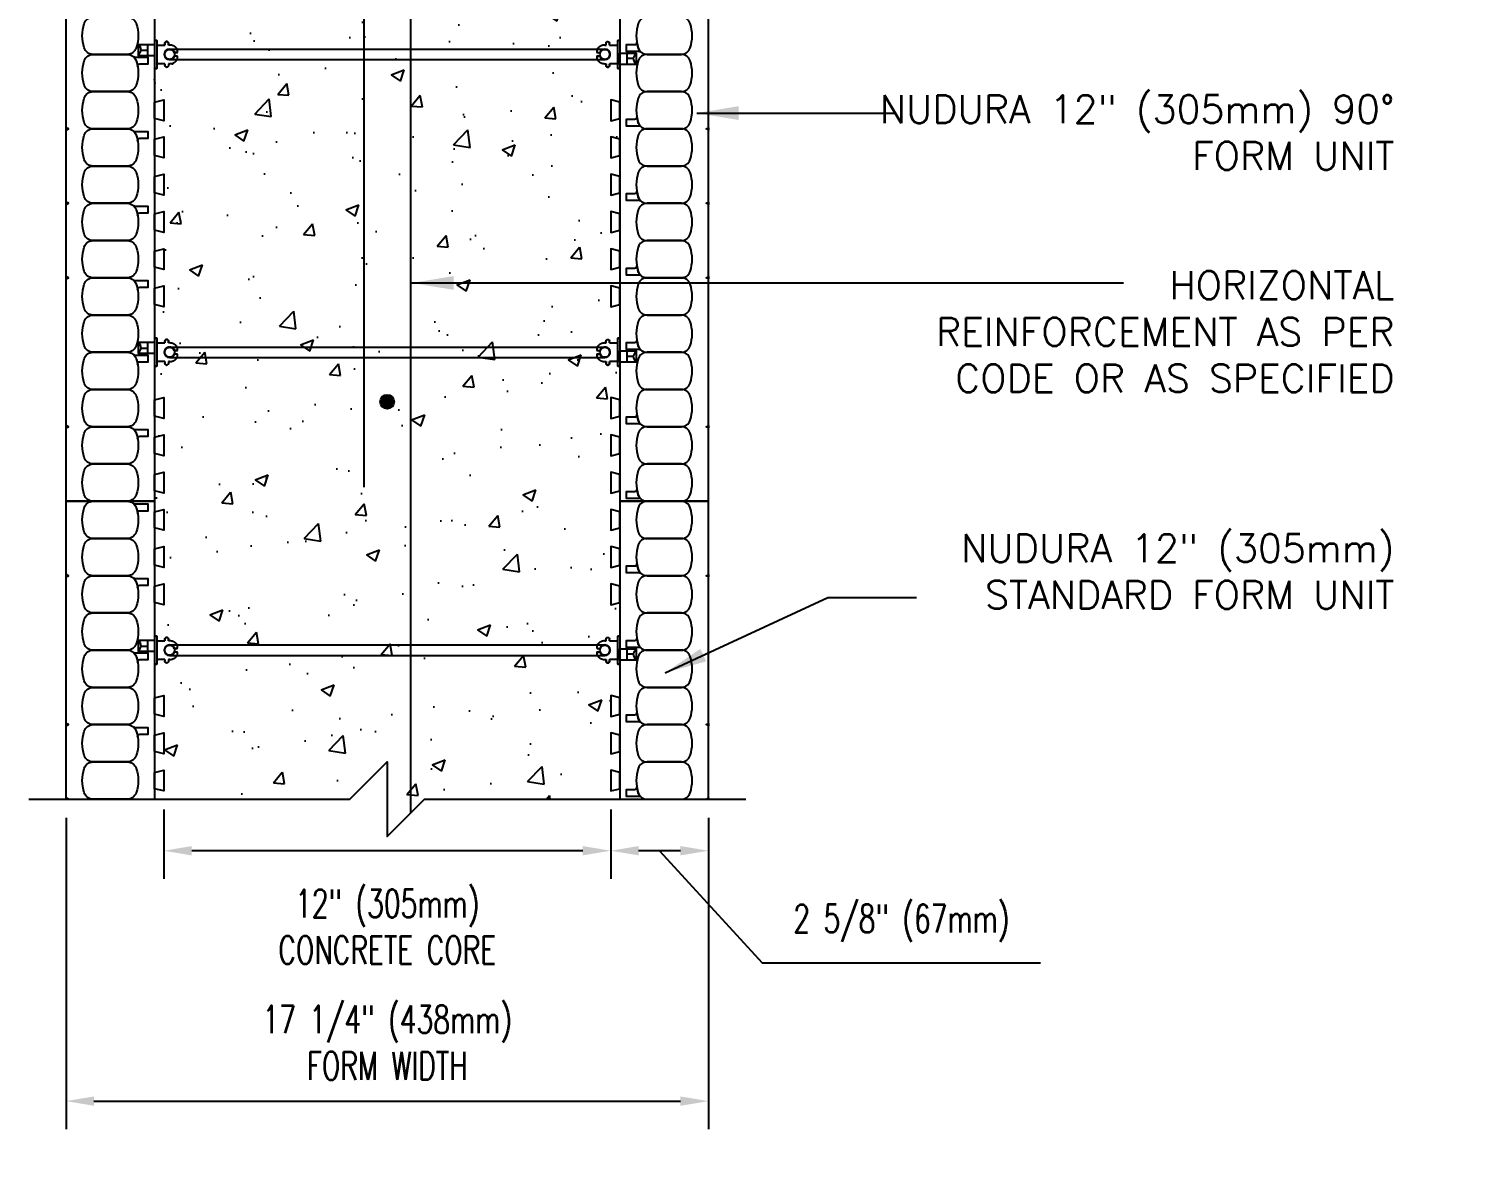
# Model space of a CAD drawing. Header units: inches. Extents: x 307.9 to 347.6, y 170.4 to 229.7.
# Drawn here: x 307.96 to 346.59, y 170.42 to 200.64 of the extents above; entities that cross this region are included whole.
import ezdxf

# ---------------------------------------------------------------- set-up
doc = ezdxf.new("R2010")
doc.units = ezdxf.units.IN
doc.header["$MEASUREMENT"] = 0
for name, color, linetype in [('DIM', 4, 'Continuous'), ('HATCH', 12, 'Continuous'), ('line25', 2, 'Continuous'), ('LINE3', 3, 'Continuous'), ('LINE50', 5, 'Continuous'), ('LINE9', 9, 'Continuous'), ('TEXT', 4, 'Continuous')]:
    doc.layers.add(name, color=color, linetype=linetype)
doc.styles.add('DIM', font='romans.shx', dxfattribs={"width": 0.7})
doc.styles.add('ROMANS', font='romans.shx', dxfattribs={"height": 0.75})
doc.dimstyles.new('ext_12', dxfattribs={"dimscale": 12, "dimtxt": 0.09375, "dimasz": 0.09375, "dimexe": 0.09375, "dimexo": 0.0625, "dimgap": 0.0625, "dimtad": 1, "dimdec": 3, "dimzin": 3, "dimdsep": 46, "dimlunit": 4, "dimtxsty": 'DIM', "dimcen": 0.09, "dimdle": 0.09375, "dimclrt": 4, "dimadec": 0, "dimazin": 0, "dimtfac": 1, "dimtdec": 3, "dimtmove": 2, "dimatfit": 3, "dimfxl": 0, "dimfrac": 2, "dimtolj": 1, "dimtzin": 0, "dimarcsym": 0})
doc.dimstyles.new('ext_8', dxfattribs={"dimscale": 8, "dimtxt": 0.09375, "dimasz": 0.09375, "dimexe": 0.09375, "dimexo": 0.0625, "dimgap": 0.0625, "dimtad": 1, "dimdec": 3, "dimzin": 3, "dimdsep": 46, "dimlunit": 4, "dimtxsty": 'DIM', "dimcen": 0.09, "dimdle": 0.09375, "dimclrt": 4, "dimadec": 0, "dimazin": 0, "dimtfac": 1, "dimtdec": 3, "dimtmove": 2, "dimatfit": 3, "dimfxl": 0, "dimfrac": 2, "dimtolj": 1, "dimtzin": 0, "dimarcsym": 0})

# ---------------------------------------------------------------- blocks, each defined once
blk = doc.blocks.new('WEB_12_CENTRE_TOP')
for p, q in [((11.688, 0.141), (0, 0.141)), ((11.688, -0.141), (0, -0.141))]:
    blk.add_line(p, q)
for centre in [(0, 0), (11.688, 0)]:
    blk.add_circle(centre, 0.141)
blk = doc.blocks.new('WEB_CENTRE_TOP_12')
for p, q in [((-0.141, 11.688), (-0.141, 0)), ((0.141, 11.688), (0.141, 0))]:
    blk.add_line(p, q)
for centre in [(0, 11.688), (0, 0)]:
    blk.add_circle(centre, 0.141)
blk = doc.blocks.new('FS')
at = {"color": 12}
blk.add_line((-0.587, -0.035), (-0.587, 0.268), dxfattribs=at)
for p, q in [((-0.344, 0.375), (-0.344, -0.375)), ((-0.125, -0.25), (-0.344, -0.25))]:
    blk.add_line(p, q)
blk.add_lwpolyline([(-0.837, 0.268), (-0.406, 0.268), (-0.406, -0.035), (-0.837, -0.035)], close=True)
for centre, radius, start, end in [((-1.011, 0.089), 0.25, 2.6078, 45.6899), ((-2.047, 0.723), 1.428, 327.936, 334.1534)]:
    blk.add_arc(centre, radius, start, end, dxfattribs=at)
blk.add_open_spline([(-0.587, 0.1), (-0.762, 0.1)], degree=1, dxfattribs=at)
for points, degree in [([(-0.399, 0.375), (-0.401, 0.375), (-0.404, 0.375), (-0.406, 0.375)], 3), ([(-0.344, 0.375), (-0.344, 0.375), (-0.355, 0.375), (-0.385, 0.375), (-0.399, 0.375)], 3), ([(-0.344, 0.25), (-0.125, 0.25)], 1), ([(0.126, 0.049), (0.115, 0.077), (0.071, 0.128), (-0.027, 0.144), (-0.113, 0.093), (-0.146, 0), (-0.113, -0.093), (-0.027, -0.144), (0.071, -0.128), (0.115, -0.077), (0.126, -0.049)], 3), ([(-0.125, 0.25), (-0.125, 0.297)], 1), ([(-0.125, 0.297), (-0.125, 0.25)], 1), ([(-0.078, 0.343), (-0.078, 0.343), (-0.079, 0.343), (-0.079, 0.343)], 3), ([(-0.077, 0.343), (-0.077, 0.343), (-0.077, 0.343), (-0.078, 0.343)], 3), ([(-0.031, 0.297), (-0.031, 0.25)], 1), ([(-0.031, 0.25), (-0.031, 0.297)], 1), ([(0, 0.25), (-0.031, 0.25)], 1), ([(0, 0.25), (0, 0.25)], 1), ([(0, 0.25), (0, 0.25)], 1), ([(0, 0.25), (0, 0.25)], 1), ([(0, 0.25), (0, 0.25)], 1), ([(0, 0.25), (0, 0.25)], 1), ([(0, 0.25), (0, 0.25)], 1), ([(0, 0.25), (0, 0.25)], 1), ([(0, 0.25), (0, 0.25)], 1), ([(0, 0.25), (0, 0.25)], 1), ([(0, 0.25), (0, 0.25)], 1), ([(0, 0.25), (0, 0.25)], 1), ([(0.126, 0.049), (0.126, 0.049)], 1), ([(0.126, 0.049), (0.126, 0.049)], 1), ([(0.126, 0.049), (0.126, 0.049)], 1), ([(0.126, 0.049), (0.126, 0.049)], 1), ([(0.198, 0.049), (0.174, 0.049), (0.15, 0.049), (0.126, 0.049)], 3), ([(0.126, 0.049), (0.198, 0.049)], 1), ([(0.213, 0.052), (0.208, 0.05), (0.203, 0.049), (0.198, 0.049)], 3), ([(0.198, 0.049), (0.198, 0.049)], 1), ([(0.198, 0.049), (0.198, 0.049)], 1), ([(0.198, 0.049), (0.198, 0.049)], 1), ([(0.198, 0.049), (0.198, 0.049)], 1), ([(0.198, 0.049), (0.198, 0.049)], 1), ([(0.198, 0.049), (0.198, 0.049)], 1), ([(0.198, 0.049), (0.198, 0.049)], 1), ([(0.198, 0.049), (0.198, 0.049)], 1), ([(0.213, 0.131), (0.213, 0.131)], 1), ([(0.213, 0.131), (0.213, 0.131)], 1), ([(0.213, 0.131), (0.213, 0.131)], 1), ([(0.213, 0.131), (0.213, 0.131)], 1), ([(0.213, 0.052), (0.213, 0.131)], 1), ([(-0.406, -0.375), (-0.404, -0.375), (-0.401, -0.375), (-0.399, -0.375)], 3), ([(-0.399, -0.375), (-0.385, -0.375), (-0.355, -0.375), (-0.344, -0.375), (-0.344, -0.375)], 3), ([(-0.125, -0.25), (-0.125, -0.297)], 1), ([(-0.079, -0.343), (-0.079, -0.343), (-0.078, -0.343), (-0.078, -0.343)], 3), ([(-0.078, -0.343), (-0.077, -0.343), (-0.077, -0.343), (-0.077, -0.343)], 3), ([(-0.031, -0.25), (-0.031, -0.297)], 1), ([(0, -0.25), (-0.031, -0.25)], 1), ([(0, -0.25), (0, -0.25)], 1), ([(0, -0.25), (0, -0.25)], 1), ([(0, -0.25), (0, -0.25)], 1), ([(0, -0.25), (0, -0.25)], 1), ([(0, -0.25), (0, -0.25)], 1), ([(0, -0.25), (0, -0.25)], 1), ([(0, -0.25), (0, -0.25)], 1), ([(0, -0.25), (0, -0.25)], 1), ([(0, -0.25), (0, -0.25)], 1), ([(0, -0.25), (0, -0.25)], 1), ([(0, -0.25), (0, -0.25)], 1), ([(0, -0.25), (0, -0.25)], 1), ([(0, -0.25), (0, -0.25)], 1), ([(0, -0.25), (0, -0.25)], 1), ([(0, -0.25), (0, -0.25)], 1), ([(0, -0.25), (0, -0.25)], 1), ([(0, -0.25), (0, -0.25)], 1), ([(0, -0.25), (0, -0.25)], 1), ([(0, -0.25), (0, -0.25)], 1), ([(0, -0.25), (0, -0.25)], 1), ([(0, -0.25), (0, -0.25)], 1), ([(0, -0.25), (0, -0.25)], 1), ([(0, -0.25), (0, -0.25)], 1), ([(0, -0.25), (0, -0.25)], 1), ([(0.126, -0.049), (0.126, -0.049)], 1), ([(0.126, -0.049), (0.126, -0.049)], 1), ([(0.126, -0.049), (0.126, -0.049)], 1), ([(0.126, -0.049), (0.126, -0.049)], 1), ([(0.126, -0.049), (0.126, -0.049)], 1), ([(0.126, -0.049), (0.126, -0.049)], 1), ([(0.126, -0.049), (0.126, -0.049)], 1), ([(0.126, -0.049), (0.126, -0.049)], 1), ([(0.126, -0.049), (0.126, -0.049)], 1), ([(0.126, -0.049), (0.126, -0.049)], 1), ([(0.198, -0.049), (0.126, -0.049)], 1), ([(0.198, -0.049), (0.198, -0.049)], 1), ([(0.198, -0.049), (0.203, -0.049), (0.208, -0.05), (0.213, -0.052)], 3), ([(0.198, -0.049), (0.198, -0.049)], 1), ([(0.198, -0.049), (0.198, -0.049)], 1), ([(0.198, -0.049), (0.198, -0.049)], 1), ([(0.213, -0.131), (0.213, -0.052)], 1), ([(0.213, -0.131), (0.213, -0.131)], 1), ([(0.213, -0.131), (0.213, -0.131)], 1), ([(0.213, -0.131), (0.213, -0.131)], 1), ([(0.213, -0.131), (0.213, -0.131)], 1)]:
    blk.add_open_spline(points, degree=degree)
for points, weights in [([(-0.406, 0.375), (-0.402, 0.375), (-0.399, 0.375)], [0.950305488115, 0.972587069138, 1]), ([(-0.079, 0.343), (-0.125, 0.343), (-0.125, 0.297)], [1, 0.70710678, 1]), ([(-0.125, 0.297), (-0.125, 0.317), (-0.098, 0.343), (-0.079, 0.343)], [1, 0.85355339, 0.85355339, 1]), ([(-0.031, 0.297), (-0.031, 0.343), (-0.077, 0.343)], [1, 0.70710678, 1]), ([(-0.077, 0.343), (-0.058, 0.343), (-0.031, 0.317), (-0.031, 0.297)], [1, 0.85355339, 0.85355339, 1]), ([(0.213, 0.131), (0.14, 0.25), (0, 0.25)], [0.864651574428, 0.794674169686, 0.958404415195]), ([(0.198, 0.049), (0.206, 0.049), (0.213, 0.052)], [1, 0.89208144177, 0.836150253337]), ([(-0.399, -0.375), (-0.402, -0.375), (-0.406, -0.375)], [1, 0.972587069138, 0.950305488115]), ([(-0.079, -0.343), (-0.098, -0.343), (-0.125, -0.317), (-0.125, -0.297)], [1, 0.85355339, 0.85355339, 1]), ([(-0.078, -0.343), (-0.079, -0.343), (-0.079, -0.343)], [1, 0.70710678, 1]), ([(-0.031, -0.297), (-0.031, -0.317), (-0.058, -0.343), (-0.077, -0.343)], [1, 0.85355339, 0.85355339, 1]), ([(0, -0.25), (0.14, -0.25), (0.213, -0.131)], [0.958404415409, 0.794674173519, 0.864651571113]), ([(0.213, -0.052), (0.206, -0.049), (0.198, -0.049)], [0.83615024178, 0.892081430621, 1])]:
    blk.add_rational_spline(points, weights, degree=2)
for points, weights, knots in [([(-0.399, 0.375), (-0.376, 0.375), (-0.36, 0.375), (-0.344, 0.375), (-0.344, 0.375)], [0.868718859319, 0.861102739573, 1, 0.861102742958, 0.868718858948], [0, 0, 0, 0.5, 0.5, 1, 1, 1]), ([(0.126, -0.049), (0.066, -0.203), (-0.073, -0.113), (-0.249, 0), (-0.073, 0.113), (0.066, 0.203), (0.126, 0.049)], [0.899508922286, 0.599718215298, 1, 0.54226024, 1, 0.599718224335, 0.899508908749], [0, 0, 0, 0.318112, 0.318112, 0.681888, 0.681888, 1, 1, 1]), ([(-0.344, -0.375), (-0.344, -0.375), (-0.36, -0.375), (-0.376, -0.375), (-0.399, -0.375)], [0.868718858569, 0.861102746415, 1, 0.861102734288, 0.868718859898], [0, 0, 0, 0.5, 0.5, 1, 1, 1])]:
    blk.add_rational_spline(points, weights, degree=2, knots=knots)
blk = doc.blocks.new('*D4')
at = {"layer": 'Defpoints', "color": 0}
for p in [(311.585, 180.176), (323.585, 180.176), (311.585, 178.571)]:
    blk.add_point(p, dxfattribs=at)
at = {"layer": 'DIM', "color": 0, "lineweight": -2}
for p, q in [((311.585, 179.676), (311.585, 177.821)), ((323.585, 179.676), (323.585, 177.821)), ((322.835, 178.571), (312.335, 178.571))]:
    blk.add_line(p, q, dxfattribs=at)
at = {"layer": 'DIM', "color": 0}
for points in [[(312.335, 178.696), (312.335, 178.446), (311.585, 178.571)], [(322.835, 178.696), (322.835, 178.446), (323.585, 178.571)]]:
    blk.add_solid(points, dxfattribs=at)
at = {"layer": 'DIM', "color": 4, "insert": (317.585, 176.531), "char_height": 0.75, "attachment_point": 5, "style": 'DIM'}
blk.add_mtext('\\A1;12" (305mm)\\PCONCRETE CORE', dxfattribs=at)
blk = doc.blocks.new('*D5')
at = {"layer": 'Defpoints', "color": 0}
for p in [(308.96, 179.957), (326.21, 179.957), (326.21, 171.847)]:
    blk.add_point(p, dxfattribs=at)
at = {"layer": 'DIM', "color": 0, "lineweight": -2}
for p, q in [((308.96, 179.457), (308.96, 171.097)), ((326.21, 179.457), (326.21, 171.097)), ((309.71, 171.847), (325.46, 171.847))]:
    blk.add_line(p, q, dxfattribs=at)
at = {"layer": 'DIM', "color": 0}
for points in [[(309.71, 171.972), (309.71, 171.722), (308.96, 171.847)], [(325.46, 171.972), (325.46, 171.722), (326.21, 171.847)]]:
    blk.add_solid(points, dxfattribs=at)
at = {"layer": 'DIM', "color": 4, "insert": (317.585, 173.418), "char_height": 0.75, "attachment_point": 5, "style": 'DIM'}
blk.add_mtext('\\A1;17 1/4" (438mm)\\PFORM WIDTH', dxfattribs=at)
blk = doc.blocks.new('*D6')
at = {"layer": 'Defpoints', "color": 0}
for p in [(323.585, 179.957), (326.21, 179.957), (323.585, 178.571)]:
    blk.add_point(p, dxfattribs=at)
at = {"layer": 'DIM', "color": 0, "lineweight": -2}
for p, q in [((323.585, 179.457), (323.585, 177.821)), ((326.21, 179.457), (326.21, 177.821)), ((325.46, 178.571), (324.335, 178.571)), ((324.898, 178.571), (327.654, 175.557)), ((327.654, 175.557), (335.129, 175.557))]:
    blk.add_line(p, q, dxfattribs=at)
at = {"layer": 'DIM', "color": 0}
for points in [[(324.335, 178.696), (324.335, 178.446), (323.585, 178.571)], [(325.46, 178.696), (325.46, 178.446), (326.21, 178.571)]]:
    blk.add_solid(points, dxfattribs=at)
at = {"layer": 'DIM', "color": 4, "insert": (331.392, 176.628), "char_height": 0.75, "attachment_point": 5, "style": 'DIM'}
blk.add_mtext('\\A1;2 5/8" (67mm)', dxfattribs=at)

msp = doc.modelspace()

# ---------------------------------------------------------------- hatches: boundary and pattern name
at = {"layer": 'HATCH'}
h = msp.add_hatch(dxfattribs=at)
h.set_pattern_fill('AR-CONC', color=256, scale=0.5, style=0)
h.set_pattern_definition([(50, (73.0676, 16.5013), (3.5863, -0.31376), [0.375, -4.125]), (355, (73.0676, 16.5013), (-0.693757, 3.76096), [0.3, -3.3]), (100.4514, (73.3665, 16.475), (2.892547, 3.447198), [0.3187, -3.50571]), (46.1842, (73.0676, 17.5013), (5.336205, -0.827595), [0.5625, -6.1875]), (96.6356, (73.5123, 17.4323), (4.67331, 4.87059), [0.47805, -5.258565]), (351.1842, (73.0676, 17.5013), (4.67331, 4.87059), [0.45, -4.95]), (21, (73.5676, 17.2513), (2.984535, -2.013094), [0.375, -4.125]), (326, (73.5676, 17.2513), (1.216577, 3.62575), [0.3, -3.3]), (71.4514, (73.8163, 17.0835), (4.201113, 1.612652), [0.3187, -3.50571]), (37.5, (73.0676, 16.5013), (0.0607993, 1.6644693), [0, -3.26, 0, -3.35, 0, -3.3125]), (7.5, (73.0676, 16.5013), (1.315348, 1.972059), [0, -1.91, 0, -3.185, 0, -1.2625]), (327.5, (71.9526, 16.5013), (2.669112, -0.1127744), [0, -1.25, 0, -3.9, 0, -5.175]), (317.5, (71.4526, 16.5013), (2.915931, 0.500525), [0, -1.625, 0, -2.59, 0, -3.675])])
h.paths.add_polyline_path([(346.5851, 223.2067), (346.3039, 223.2067), (346.3662, 222.9567), (345.8039, 222.9567), (345.8662, 223.2067), (345.3039, 223.2067), (345.3662, 222.9567), (344.8039, 222.9567), (344.8662, 223.2067), (344.3039, 223.2067), (344.3662, 222.9567), (343.8039, 222.9567), (343.8662, 223.2067), (341.3039, 223.2067), (341.3662, 222.9567), (340.8039, 222.9567), (340.8662, 223.2067), (340.3039, 223.2067), (340.3662, 222.9567), (339.8039, 222.9567), (339.8662, 223.2067), (339.3039, 223.2067), (339.3662, 222.9567), (338.8039, 222.9567), (338.8662, 223.2067), (338.3039, 223.2067), (338.3662, 222.9567), (337.8039, 222.9567), (337.8662, 223.2067), (337.3039, 223.2067), (337.3662, 222.9567), (336.8039, 222.9567), (336.8662, 223.2067), (336.3039, 223.2067), (336.3662, 222.9567), (335.8039, 222.9567), (335.8662, 223.2067), (333.3039, 223.2067), (333.3662, 222.9567), (332.8039, 222.9567), (332.8662, 223.2067), (332.3039, 223.2067), (332.3662, 222.9567), (331.8039, 222.9567), (331.8662, 223.2067), (331.3039, 223.2067), (331.3662, 222.9567), (330.8039, 222.9567), (330.8662, 223.2067), (330.5851, 223.2067), (330.3039, 223.2067), (330.3662, 222.9567), (329.8039, 222.9567), (329.8662, 223.2067), (329.3039, 223.2067), (329.3662, 222.9567), (328.8039, 222.9567), (328.8662, 223.2067), (328.3039, 223.2067), (328.3662, 222.9567), (327.8039, 222.9567), (327.8662, 223.2067), (325.3039, 223.2067), (325.3662, 222.9567), (324.8039, 222.9567), (324.8662, 223.2067), (324.3039, 223.2067), (324.3662, 222.9567), (323.8039, 222.9567), (323.8662, 223.2067), (323.3039, 223.2067), (323.3662, 222.9567), (322.8039, 222.9567), (322.8662, 223.2067), (322.3039, 223.2067), (322.3662, 222.9567), (321.8039, 222.9567), (321.8662, 223.2067), (321.3039, 223.2067), (321.3662, 222.9567), (320.8039, 222.9567), (320.8662, 223.2067), (320.3039, 223.2067), (320.3662, 222.9567), (319.8039, 222.9567), (319.8662, 223.2067), (317.3039, 223.2067), (317.3662, 222.9567), (316.8039, 222.9567), (316.8662, 223.2067), (316.3039, 223.2067), (316.3662, 222.9567), (315.8039, 222.9567), (315.8662, 223.2067), (315.3039, 223.2067), (315.3662, 222.9567), (314.8039, 222.9567), (314.8662, 223.2067), (314.3039, 223.2067), (314.3662, 222.9567), (313.8039, 222.9567), (313.8662, 223.2067), (312.0851, 223.2067, 0.4142136), (311.3351, 222.4567), (311.3351, 220.6756), (311.5851, 220.7379), (311.5851, 220.1756), (311.3351, 220.2379), (311.3351, 219.6756), (311.5851, 219.7379), (311.5851, 219.1756), (311.3351, 219.2379), (311.3351, 218.6756), (311.5851, 218.7379), (311.5851, 218.1756), (311.3351, 218.2379), (311.3351, 217.6756), (311.5851, 217.7379), (311.5851, 217.1756), (311.3351, 217.2379), (311.3351, 214.6756), (311.5851, 214.7379), (311.5851, 214.1756), (311.3351, 214.2379), (311.3351, 213.6756), (311.5851, 213.7379), (311.5851, 213.1756), (311.3351, 213.2379), (311.3351, 212.6756), (311.5851, 212.7379), (311.5851, 212.1756), (311.3351, 212.2379), (311.3351, 211.6756), (311.5851, 211.7379), (311.5851, 211.1756), (311.3351, 211.2379), (311.3351, 210.6756), (311.5851, 210.7379), (311.5851, 210.1756), (311.3351, 210.2379), (311.3351, 209.6756), (311.5851, 209.7379), (311.5851, 209.1756), (311.3351, 209.2379), (311.3351, 206.6756), (311.5851, 206.7379), (311.5851, 206.1756), (311.3351, 206.2379), (311.3351, 205.6756), (311.5851, 205.7379), (311.5851, 205.1756), (311.3351, 205.2379), (311.3351, 204.6756), (311.5851, 204.7379), (311.5851, 204.1756), (311.3351, 204.2379), (311.3351, 203.6756), (311.5851, 203.7379), (311.5851, 203.1756), (311.3351, 203.2379), (311.3351, 202.6756), (311.5851, 202.7379), (311.5851, 202.1756), (311.3351, 202.2379), (311.3351, 201.6756), (311.5851, 201.7379), (311.5851, 201.1756), (311.3351, 201.2379), (311.3351, 198.6756), (311.5851, 198.7379), (311.5851, 198.1756), (311.3351, 198.2379), (311.3351, 197.6756), (311.5851, 197.7379), (311.5851, 197.1756), (311.3351, 197.2379), (311.3351, 196.6756), (311.5851, 196.7379), (311.5851, 196.1756), (311.3351, 196.2379), (311.3351, 195.6756), (311.5851, 195.7379), (311.5851, 195.1756), (311.3351, 195.2379), (311.3351, 194.6756), (311.5851, 194.7379), (311.5851, 194.1756), (311.3351, 194.2379), (311.3351, 193.6756), (311.5851, 193.7379), (311.5851, 193.1756), (311.3351, 193.2379), (311.3351, 190.6756), (311.5851, 190.7379), (311.5851, 190.1756), (311.3351, 190.2379), (311.3351, 189.6756), (311.5851, 189.7379), (311.5851, 189.1756), (311.3351, 189.2379), (311.3351, 188.6756), (311.5851, 188.7379), (311.5851, 188.1756), (311.3351, 188.2379), (311.3351, 187.9567), (311.3351, 187.6756), (311.5851, 187.7379), (311.5851, 187.1756), (311.3351, 187.2379), (311.3351, 186.6756), (311.5851, 186.7379), (311.5851, 186.1756), (311.3351, 186.2379), (311.3351, 185.6756), (311.5851, 185.7379), (311.5851, 185.1756), (311.3351, 185.2379), (311.3351, 182.6756), (311.5851, 182.7379), (311.5851, 182.1756), (311.3351, 182.2379), (311.3351, 181.6756), (311.5851, 181.7379), (311.5851, 181.1756), (311.3351, 181.2379), (311.3351, 180.6756), (311.5851, 180.7379), (311.5851, 180.1756), (311.3351, 180.2379), (311.3351, 179.9567), (323.8351, 179.9567), (323.8351, 180.2379), (323.5851, 180.1756), (323.5851, 180.7379), (323.8351, 180.6756), (323.8351, 181.2379), (323.5851, 181.1756), (323.5851, 181.7379), (323.8351, 181.6756), (323.8351, 182.2379), (323.5851, 182.1756), (323.5851, 182.7379), (323.8351, 182.6756), (323.8351, 185.2379), (323.5851, 185.1756), (323.5851, 185.7379), (323.8351, 185.6756), (323.8351, 186.2379), (323.5851, 186.1756), (323.5851, 186.7379), (323.8351, 186.6756), (323.8351, 187.2379), (323.5851, 187.1756), (323.5851, 187.7379), (323.8351, 187.6756), (323.8351, 187.9567), (323.8351, 188.2379), (323.5851, 188.1756), (323.5851, 188.7379), (323.8351, 188.6756), (323.8351, 189.2379), (323.5851, 189.1756), (323.5851, 189.7379), (323.8351, 189.6756), (323.8351, 190.2379), (323.5851, 190.1756), (323.5851, 190.7379), (323.8351, 190.6756), (323.8351, 193.2379), (323.5851, 193.1756), (323.5851, 193.7379), (323.8351, 193.6756), (323.8351, 194.2379), (323.5851, 194.1756), (323.5851, 194.7379), (323.8351, 194.6756), (323.8351, 195.2379), (323.5851, 195.1756), (323.5851, 195.7379), (323.8351, 195.6756), (323.8351, 196.2379), (323.5851, 196.1756), (323.5851, 196.7379), (323.8351, 196.6756), (323.8351, 197.2379), (323.5851, 197.1756), (323.5851, 197.7379), (323.8351, 197.6756), (323.8351, 198.2379), (323.5851, 198.1756), (323.5851, 198.7379), (323.8351, 198.6756), (323.8351, 201.2379), (323.5851, 201.1756), (323.5851, 201.7379), (323.8351, 201.6756), (323.8351, 202.2379), (323.5851, 202.1756), (323.5851, 202.7379), (323.8351, 202.6756), (323.8351, 203.2379), (323.5851, 203.1756), (323.5851, 203.7379), (323.8351, 203.6756), (323.8351, 204.2379), (323.5851, 204.1756), (323.5851, 204.7379), (323.8351, 204.6756), (323.8351, 205.2379), (323.5851, 205.1756), (323.5851, 205.7379), (323.8351, 205.6756), (323.8351, 206.2379), (323.5851, 206.1756), (323.5851, 206.7379), (323.8351, 206.6756), (323.8351, 209.4567, -0.4142136), (325.0851, 210.7067), (327.8662, 210.7067), (327.8039, 210.9567), (328.3662, 210.9567), (328.3039, 210.7067), (328.8662, 210.7067), (328.8039, 210.9567), (329.3662, 210.9567), (329.3039, 210.7067), (329.8662, 210.7067), (329.8039, 210.9567), (330.3662, 210.9567), (330.3039, 210.7067), (330.5851, 210.7067), (330.8662, 210.7067), (330.8039, 210.9567), (331.3662, 210.9567), (331.3039, 210.7067), (331.8662, 210.7067), (331.8039, 210.9567), (332.3662, 210.9567), (332.3039, 210.7067), (332.8662, 210.7067), (332.8039, 210.9567), (333.3662, 210.9567), (333.3039, 210.7067), (335.8662, 210.7067), (335.8039, 210.9567), (336.3662, 210.9567), (336.3039, 210.7067), (336.8662, 210.7067), (336.8039, 210.9567), (337.3662, 210.9567), (337.3039, 210.7067), (337.8662, 210.7067), (337.8039, 210.9567), (338.3662, 210.9567), (338.3039, 210.7067), (338.8662, 210.7067), (338.8039, 210.9567), (339.3662, 210.9567), (339.3039, 210.7067), (339.8662, 210.7067), (339.8039, 210.9567), (340.3662, 210.9567), (340.3039, 210.7067), (340.8662, 210.7067), (340.8039, 210.9567), (341.3662, 210.9567), (341.3039, 210.7067), (343.8662, 210.7067), (343.8039, 210.9567), (344.3662, 210.9567), (344.3039, 210.7067), (344.8662, 210.7067), (344.8039, 210.9567), (345.3662, 210.9567), (345.3039, 210.7067), (345.8662, 210.7067), (345.8039, 210.9567), (346.3662, 210.9567), (346.3039, 210.7067), (346.5851, 210.7067)])
at = {"layer": 'LINE3'}
msp.add_hatch(color=256, dxfattribs=at).paths.add_polyline_path([(317.7726, 190.6286, 1), (317.3976, 190.6286, 1)])

# ---------------------------------------------------------------- linework, layer by layer
at = {"layer": 'line25'}
for p, q in [((311.3351, 222.4567), (311.3351, 187.9567)), ((323.8351, 209.4567), (323.8351, 187.9567)), ((311.3351, 187.9567), (311.3351, 179.9567)), ((323.8351, 187.9567), (323.8351, 179.9567))]:
    msp.add_line(p, q, dxfattribs=at)
for points in [[(311.3351, 198.6756), (311.5851, 198.7379), (311.5851, 198.1756), (311.3351, 198.2379)], [(323.8351, 198.6756), (323.5851, 198.7379), (323.5851, 198.1756), (323.8351, 198.2379)], [(311.3351, 197.6756), (311.5851, 197.7379), (311.5851, 197.1756), (311.3351, 197.2379)], [(323.8351, 197.6756), (323.5851, 197.7379), (323.5851, 197.1756), (323.8351, 197.2379)], [(311.3351, 196.6756), (311.5851, 196.7379), (311.5851, 196.1756), (311.3351, 196.2379)], [(323.8351, 196.6756), (323.5851, 196.7379), (323.5851, 196.1756), (323.8351, 196.2379)], [(311.3351, 195.6756), (311.5851, 195.7379), (311.5851, 195.1756), (311.3351, 195.2379)], [(323.8351, 195.6756), (323.5851, 195.7379), (323.5851, 195.1756), (323.8351, 195.2379)], [(311.3351, 194.6756), (311.5851, 194.7379), (311.5851, 194.1756), (311.3351, 194.2379)], [(323.8351, 194.6756), (323.5851, 194.7379), (323.5851, 194.1756), (323.8351, 194.2379)], [(311.3351, 193.6756), (311.5851, 193.7379), (311.5851, 193.1756), (311.3351, 193.2379)], [(323.8351, 193.6756), (323.5851, 193.7379), (323.5851, 193.1756), (323.8351, 193.2379)], [(311.3351, 190.6756), (311.5851, 190.7379), (311.5851, 190.1756), (311.3351, 190.2379)], [(323.8351, 190.6756), (323.5851, 190.7379), (323.5851, 190.1756), (323.8351, 190.2379)], [(311.3351, 189.6756), (311.5851, 189.7379), (311.5851, 189.1756), (311.3351, 189.2379)], [(323.8351, 189.6756), (323.5851, 189.7379), (323.5851, 189.1756), (323.8351, 189.2379)], [(311.3351, 188.6756), (311.5851, 188.7379), (311.5851, 188.1756), (311.3351, 188.2379)], [(323.8351, 188.6756), (323.5851, 188.7379), (323.5851, 188.1756), (323.8351, 188.2379)], [(311.3351, 187.6756), (311.5851, 187.7379), (311.5851, 187.1756), (311.3351, 187.2379)], [(323.8351, 187.6756), (323.5851, 187.7379), (323.5851, 187.1756), (323.8351, 187.2379)], [(311.3351, 186.6756), (311.5851, 186.7379), (311.5851, 186.1756), (311.3351, 186.2379)], [(323.8351, 186.6756), (323.5851, 186.7379), (323.5851, 186.1756), (323.8351, 186.2379)], [(311.3351, 185.6756), (311.5851, 185.7379), (311.5851, 185.1756), (311.3351, 185.2379)], [(323.8351, 185.6756), (323.5851, 185.7379), (323.5851, 185.1756), (323.8351, 185.2379)], [(311.3351, 182.6756), (311.5851, 182.7379), (311.5851, 182.1756), (311.3351, 182.2379)], [(323.8351, 182.6756), (323.5851, 182.7379), (323.5851, 182.1756), (323.8351, 182.2379)], [(311.3351, 181.6756), (311.5851, 181.7379), (311.5851, 181.1756), (311.3351, 181.2379)], [(323.8351, 181.6756), (323.5851, 181.7379), (323.5851, 181.1756), (323.8351, 181.2379)], [(311.3351, 180.6756), (311.5851, 180.7379), (311.5851, 180.1756), (311.3351, 180.2379)], [(323.8351, 180.6756), (323.5851, 180.7379), (323.5851, 180.1756), (323.8351, 180.2379)]]:
    msp.add_lwpolyline(points, close=True, dxfattribs=at)
at = {"layer": 'LINE3'}
msp.add_line((318.2089, 208.3317), (318.2089, 179.5805), dxfattribs=at)
msp.add_lwpolyline([(345.2367, 217.5815), (319.9613, 217.5815, 0.4142136), (316.9613, 214.5815), (316.9613, 188.3317)], format="xyb", dxfattribs=at)
msp.add_circle((317.5851, 190.6286), 0.1875, dxfattribs=at)
at = {"layer": 'LINE50'}
for p, q in [((308.9601, 187.9567), (308.9601, 225.5817)), ((326.2101, 187.9567), (326.2101, 208.3317)), ((308.9601, 187.9567), (311.3351, 187.9567)), ((308.9601, 179.9567), (308.9601, 187.9567)), ((311.3351, 187.9567), (308.9601, 187.9567)), ((326.2101, 187.9567), (323.8351, 187.9567)), ((323.8351, 187.9567), (326.2101, 187.9567)), ((326.2101, 179.9567), (326.2101, 187.9567))]:
    msp.add_line(p, q, dxfattribs=at)
at = {"layer": 'LINE9'}
for points in [[(310.846, 200.7836, -0.1576708), (310.846, 200.1298, -0.3253046), (310.6082, 199.9567), (309.687, 199.9567, -0.3253046), (309.4491, 200.1298, -0.1576708), (309.4491, 200.7836, -0.3253046), (309.687, 200.9567), (310.6082, 200.9567, -0.3253046)], [(324.3241, 200.7836, 0.1576708), (324.3241, 200.1298, 0.3253046), (324.562, 199.9567), (325.4832, 199.9567, 0.3253046), (325.721, 200.1298, 0.1576708), (325.721, 200.7836, 0.3253046), (325.4832, 200.9567), (324.562, 200.9567, 0.3253046)], [(324.3241, 200.1298, -0.0372667), (324.2868, 200.2835, -0.4630356), (324.2251, 200.2108), (324.0035, 200.2108), (324.0035, 200.04), (324.3496, 200.04, -0.1890024), (324.3921, 200.0233, -0.1284074)], [(310.846, 199.7836, -0.1576708), (310.846, 199.1298, -0.3253046), (310.6082, 198.9567), (309.687, 198.9567, -0.3253046), (309.4491, 199.1298, -0.1576708), (309.4491, 199.7836, -0.3253046), (309.687, 199.9567), (310.6082, 199.9567, -0.3253046)], [(310.846, 199.7836, -0.0372667), (310.8834, 199.63, -0.4630356), (310.945, 199.7026), (311.1666, 199.7026), (311.1666, 199.8735), (310.8205, 199.8735, -0.1890024), (310.7781, 199.8901, -0.1284074)], [(324.3241, 199.7836, 0.1576708), (324.3241, 199.1298, 0.3253046), (324.562, 198.9567), (325.4832, 198.9567, 0.3253046), (325.721, 199.1298, 0.1576708), (325.721, 199.7836, 0.3253046), (325.4832, 199.9567), (324.562, 199.9567, 0.3253046)], [(310.846, 198.7836, -0.1576708), (310.846, 198.1298, -0.3253046), (310.6082, 197.9567), (309.687, 197.9567, -0.3253046), (309.4491, 198.1298, -0.1576708), (309.4491, 198.7836, -0.3253046), (309.687, 198.9567), (310.6082, 198.9567, -0.3253046)], [(324.3241, 198.7836, 0.1576708), (324.3241, 198.1298, 0.3253046), (324.562, 197.9567), (325.4832, 197.9567, 0.3253046), (325.721, 198.1298, 0.1576708), (325.721, 198.7836, 0.3253046), (325.4832, 198.9567), (324.562, 198.9567, 0.3253046)], [(324.3241, 198.1298, -0.0372667), (324.2868, 198.2835, -0.4630356), (324.2251, 198.2108), (324.0035, 198.2108), (324.0035, 198.04), (324.3496, 198.04, -0.1890024), (324.3921, 198.0233, -0.1284074)], [(310.846, 197.7836, -0.1576708), (310.846, 197.1298, -0.3253046), (310.6082, 196.9567), (309.687, 196.9567, -0.3253046), (309.4491, 197.1298, -0.1576708), (309.4491, 197.7836, -0.3253046), (309.687, 197.9567), (310.6082, 197.9567, -0.3253046)], [(310.846, 197.7836, -0.0372667), (310.8834, 197.63, -0.4630356), (310.945, 197.7026), (311.1666, 197.7026), (311.1666, 197.8735), (310.8205, 197.8735, -0.1890024), (310.7781, 197.8901, -0.1284074)], [(324.3241, 197.7836, 0.1576708), (324.3241, 197.1298, 0.3253046), (324.562, 196.9567), (325.4832, 196.9567, 0.3253046), (325.721, 197.1298, 0.1576708), (325.721, 197.7836, 0.3253046), (325.4832, 197.9567), (324.562, 197.9567, 0.3253046)], [(310.846, 196.7836, -0.1576708), (310.846, 196.1298, -0.3253046), (310.6082, 195.9567), (309.687, 195.9567, -0.3253046), (309.4491, 196.1298, -0.1576708), (309.4491, 196.7836, -0.3253046), (309.687, 196.9567), (310.6082, 196.9567, -0.3253046)], [(324.3241, 196.7836, 0.1576708), (324.3241, 196.1298, 0.3253046), (324.562, 195.9567), (325.4832, 195.9567, 0.3253046), (325.721, 196.1298, 0.1576708), (325.721, 196.7836, 0.3253046), (325.4832, 196.9567), (324.562, 196.9567, 0.3253046)], [(324.3241, 196.1298, -0.0372667), (324.2868, 196.2835, -0.4630356), (324.2251, 196.2108), (324.0035, 196.2108), (324.0035, 196.04), (324.3496, 196.04, -0.1890024), (324.3921, 196.0233, -0.1284074)], [(310.846, 195.7836, -0.1576708), (310.846, 195.1298, -0.3253046), (310.6082, 194.9567), (309.687, 194.9567, -0.3253046), (309.4491, 195.1298, -0.1576708), (309.4491, 195.7836, -0.3253046), (309.687, 195.9567), (310.6082, 195.9567, -0.3253046)], [(310.846, 195.7836, -0.0372667), (310.8834, 195.63, -0.4630356), (310.945, 195.7026), (311.1666, 195.7026), (311.1666, 195.8735), (310.8205, 195.8735, -0.1890024), (310.7781, 195.8901, -0.1284074)], [(324.3241, 195.7836, 0.1576708), (324.3241, 195.1298, 0.3253046), (324.562, 194.9567), (325.4832, 194.9567, 0.3253046), (325.721, 195.1298, 0.1576708), (325.721, 195.7836, 0.3253046), (325.4832, 195.9567), (324.562, 195.9567, 0.3253046)], [(310.846, 194.7836, -0.1576708), (310.846, 194.1298, -0.3253046), (310.6082, 193.9567), (309.687, 193.9567, -0.3253046), (309.4491, 194.1298, -0.1576708), (309.4491, 194.7836, -0.3253046), (309.687, 194.9567), (310.6082, 194.9567, -0.3253046)], [(324.3241, 194.7836, 0.1576708), (324.3241, 194.1298, 0.3253046), (324.562, 193.9567), (325.4832, 193.9567, 0.3253046), (325.721, 194.1298, 0.1576708), (325.721, 194.7836, 0.3253046), (325.4832, 194.9567), (324.562, 194.9567, 0.3253046)], [(310.846, 193.7836, -0.1576708), (310.846, 193.1298, -0.3253046), (310.6082, 192.9567), (309.687, 192.9567, -0.3253046), (309.4491, 193.1298, -0.1576708), (309.4491, 193.7836, -0.3253046), (309.687, 193.9567), (310.6082, 193.9567, -0.3253046)], [(324.3241, 194.1298, -0.0372667), (324.2868, 194.2835, -0.4630356), (324.2251, 194.2108), (324.0035, 194.2108), (324.0035, 194.04), (324.3496, 194.04, -0.1890024), (324.3921, 194.0233, -0.1284074)], [(324.3241, 193.7836, 0.1576708), (324.3241, 193.1298, 0.3253046), (324.562, 192.9567), (325.4832, 192.9567, 0.3253046), (325.721, 193.1298, 0.1576708), (325.721, 193.7836, 0.3253046), (325.4832, 193.9567), (324.562, 193.9567, 0.3253046)], [(310.846, 193.7836, -0.0372667), (310.8834, 193.63, -0.4630356), (310.945, 193.7026), (311.1666, 193.7026), (311.1666, 193.8735), (310.8205, 193.8735, -0.1890024), (310.7781, 193.8901, -0.1284074)], [(310.846, 192.7836, -0.1576708), (310.846, 192.1298, -0.3253046), (310.6082, 191.9567), (309.687, 191.9567, -0.3253046), (309.4491, 192.1298, -0.1576708), (309.4491, 192.7836, -0.3253046), (309.687, 192.9567), (310.6082, 192.9567, -0.3253046)], [(324.3241, 192.7836, 0.1576708), (324.3241, 192.1298, 0.3253046), (324.562, 191.9567), (325.4832, 191.9567, 0.3253046), (325.721, 192.1298, 0.1576708), (325.721, 192.7836, 0.3253046), (325.4832, 192.9567), (324.562, 192.9567, 0.3253046)], [(324.3241, 192.1298, -0.0372667), (324.2868, 192.2835, -0.4630356), (324.2251, 192.2108), (324.0035, 192.2108), (324.0035, 192.04), (324.3496, 192.04, -0.1890024), (324.3921, 192.0233, -0.1284074)], [(310.846, 191.7836, -0.1576708), (310.846, 191.1298, -0.3253046), (310.6082, 190.9567), (309.687, 190.9567, -0.3253046), (309.4491, 191.1298, -0.1576708), (309.4491, 191.7836, -0.3253046), (309.687, 191.9567), (310.6082, 191.9567, -0.3253046)], [(310.846, 191.7836, -0.0372667), (310.8834, 191.63, -0.4630356), (310.945, 191.7026), (311.1666, 191.7026), (311.1666, 191.8735), (310.8205, 191.8735, -0.1890024), (310.7781, 191.8901, -0.1284074)], [(324.3241, 191.7836, 0.1576708), (324.3241, 191.1298, 0.3253046), (324.562, 190.9567), (325.4832, 190.9567, 0.3253046), (325.721, 191.1298, 0.1576708), (325.721, 191.7836, 0.3253046), (325.4832, 191.9567), (324.562, 191.9567, 0.3253046)], [(310.846, 190.7836, -0.1576708), (310.846, 190.1298, -0.3253046), (310.6082, 189.9567), (309.687, 189.9567, -0.3253046), (309.4491, 190.1298, -0.1576708), (309.4491, 190.7836, -0.3253046), (309.687, 190.9567), (310.6082, 190.9567, -0.3253046)], [(324.3241, 190.7836, 0.1576708), (324.3241, 190.1298, 0.3253046), (324.562, 189.9567), (325.4832, 189.9567, 0.3253046), (325.721, 190.1298, 0.1576708), (325.721, 190.7836, 0.3253046), (325.4832, 190.9567), (324.562, 190.9567, 0.3253046)], [(324.3241, 190.1298, -0.0372667), (324.2868, 190.2835, -0.4630356), (324.2251, 190.2108), (324.0035, 190.2108), (324.0035, 190.04), (324.3496, 190.04, -0.1890024), (324.3921, 190.0233, -0.1284074)], [(310.846, 189.7836, -0.1576708), (310.846, 189.1298, -0.3253046), (310.6082, 188.9567), (309.687, 188.9567, -0.3253046), (309.4491, 189.1298, -0.1576708), (309.4491, 189.7836, -0.3253046), (309.687, 189.9567), (310.6082, 189.9567, -0.3253046)], [(310.846, 189.7836, -0.0372667), (310.8834, 189.63, -0.4630356), (310.945, 189.7026), (311.1666, 189.7026), (311.1666, 189.8735), (310.8205, 189.8735, -0.1890024), (310.7781, 189.8901, -0.1284074)], [(324.3241, 189.7836, 0.1576708), (324.3241, 189.1298, 0.3253046), (324.562, 188.9567), (325.4832, 188.9567, 0.3253046), (325.721, 189.1298, 0.1576708), (325.721, 189.7836, 0.3253046), (325.4832, 189.9567), (324.562, 189.9567, 0.3253046)], [(310.846, 188.7836, -0.1576708), (310.846, 188.1298, -0.3253046), (310.6082, 187.9567), (309.687, 187.9567, -0.3253046), (309.4491, 188.1298, -0.1576708), (309.4491, 188.7836, -0.3253046), (309.687, 188.9567), (310.6082, 188.9567, -0.3253046)], [(324.3241, 188.7836, 0.1576708), (324.3241, 188.1298, 0.3253046), (324.562, 187.9567), (325.4832, 187.9567, 0.3253046), (325.721, 188.1298, 0.1576708), (325.721, 188.7836, 0.3253046), (325.4832, 188.9567), (324.562, 188.9567, 0.3253046)], [(324.3241, 188.1298, -0.0372667), (324.2868, 188.2835, -0.4630356), (324.2251, 188.2108), (324.0035, 188.2108), (324.0035, 188.04), (324.3496, 188.04, -0.1890024), (324.3921, 188.0233, -0.1284074)], [(310.846, 187.7836, -0.1576708), (310.846, 187.1298, -0.3253046), (310.6082, 186.9567), (309.687, 186.9567, -0.3253046), (309.4491, 187.1298, -0.1576708), (309.4491, 187.7836, -0.3253046), (309.687, 187.9567), (310.6082, 187.9567, -0.3253046)], [(310.846, 187.7836, -0.0372667), (310.8834, 187.63, -0.4630356), (310.945, 187.7026), (311.1666, 187.7026), (311.1666, 187.8735), (310.8205, 187.8735, -0.1890024), (310.7781, 187.8901, -0.1284074)], [(324.3241, 187.7836, 0.1576708), (324.3241, 187.1298, 0.3253046), (324.562, 186.9567), (325.4832, 186.9567, 0.3253046), (325.721, 187.1298, 0.1576708), (325.721, 187.7836, 0.3253046), (325.4832, 187.9567), (324.562, 187.9567, 0.3253046)], [(310.846, 186.7836, -0.1576708), (310.846, 186.1298, -0.3253046), (310.6082, 185.9567), (309.687, 185.9567, -0.3253046), (309.4491, 186.1298, -0.1576708), (309.4491, 186.7836, -0.3253046), (309.687, 186.9567), (310.6082, 186.9567, -0.3253046)], [(324.3241, 186.7836, 0.1576708), (324.3241, 186.1298, 0.3253046), (324.562, 185.9567), (325.4832, 185.9567, 0.3253046), (325.721, 186.1298, 0.1576708), (325.721, 186.7836, 0.3253046), (325.4832, 186.9567), (324.562, 186.9567, 0.3253046)], [(324.3241, 186.1298, -0.0372667), (324.2868, 186.2835, -0.4630356), (324.2251, 186.2108), (324.0035, 186.2108), (324.0035, 186.04), (324.3496, 186.04, -0.1890024), (324.3921, 186.0233, -0.1284074)], [(310.846, 185.7836, -0.1576708), (310.846, 185.1298, -0.3253046), (310.6082, 184.9567), (309.687, 184.9567, -0.3253046), (309.4491, 185.1298, -0.1576708), (309.4491, 185.7836, -0.3253046), (309.687, 185.9567), (310.6082, 185.9567, -0.3253046)], [(310.846, 185.7836, -0.0372667), (310.8834, 185.63, -0.4630356), (310.945, 185.7026), (311.1666, 185.7026), (311.1666, 185.8735), (310.8205, 185.8735, -0.1890024), (310.7781, 185.8901, -0.1284074)], [(324.3241, 185.7836, 0.1576708), (324.3241, 185.1298, 0.3253046), (324.562, 184.9567), (325.4832, 184.9567, 0.3253046), (325.721, 185.1298, 0.1576708), (325.721, 185.7836, 0.3253046), (325.4832, 185.9567), (324.562, 185.9567, 0.3253046)], [(310.846, 184.7836, -0.1576708), (310.846, 184.1298, -0.3253046), (310.6082, 183.9567), (309.687, 183.9567, -0.3253046), (309.4491, 184.1298, -0.1576708), (309.4491, 184.7836, -0.3253046), (309.687, 184.9567), (310.6082, 184.9567, -0.3253046)], [(324.3241, 184.7836, 0.1576708), (324.3241, 184.1298, 0.3253046), (324.562, 183.9567), (325.4832, 183.9567, 0.3253046), (325.721, 184.1298, 0.1576708), (325.721, 184.7836, 0.3253046), (325.4832, 184.9567), (324.562, 184.9567, 0.3253046)], [(324.3241, 184.1298, -0.0372667), (324.2868, 184.2835, -0.4630356), (324.2251, 184.2108), (324.0035, 184.2108), (324.0035, 184.04), (324.3496, 184.04, -0.1890024), (324.3921, 184.0233, -0.1284074)], [(310.846, 183.7836, -0.1576708), (310.846, 183.1298, -0.3253046), (310.6082, 182.9567), (309.687, 182.9567, -0.3253046), (309.4491, 183.1298, -0.1576708), (309.4491, 183.7836, -0.3253046), (309.687, 183.9567), (310.6082, 183.9567, -0.3253046)], [(310.846, 183.7836, -0.0372667), (310.8834, 183.63, -0.4630356), (310.945, 183.7026), (311.1666, 183.7026), (311.1666, 183.8735), (310.8205, 183.8735, -0.1890024), (310.7781, 183.8901, -0.1284074)], [(324.3241, 183.7836, 0.1576708), (324.3241, 183.1298, 0.3253046), (324.562, 182.9567), (325.4832, 182.9567, 0.3253046), (325.721, 183.1298, 0.1576708), (325.721, 183.7836, 0.3253046), (325.4832, 183.9567), (324.562, 183.9567, 0.3253046)], [(310.846, 182.7836, -0.1576708), (310.846, 182.1298, -0.3253046), (310.6082, 181.9567), (309.687, 181.9567, -0.3253046), (309.4491, 182.1298, -0.1576708), (309.4491, 182.7836, -0.3253046), (309.687, 182.9567), (310.6082, 182.9567, -0.3253046)], [(324.3241, 182.7836, 0.1576708), (324.3241, 182.1298, 0.3253046), (324.562, 181.9567), (325.4832, 181.9567, 0.3253046), (325.721, 182.1298, 0.1576708), (325.721, 182.7836, 0.3253046), (325.4832, 182.9567), (324.562, 182.9567, 0.3253046)], [(310.846, 181.7836, -0.1576708), (310.846, 181.1298, -0.3253046), (310.6082, 180.9567), (309.687, 180.9567, -0.3253046), (309.4491, 181.1298, -0.1576708), (309.4491, 181.7836, -0.3253046), (309.687, 181.9567), (310.6082, 181.9567, -0.3253046)], [(324.3241, 182.1298, -0.0372667), (324.2868, 182.2835, -0.4630356), (324.2251, 182.2108), (324.0035, 182.2108), (324.0035, 182.04), (324.3496, 182.04, -0.1890024), (324.3921, 182.0233, -0.1284074)], [(324.3241, 181.7836, 0.1576708), (324.3241, 181.1298, 0.3253046), (324.562, 180.9567), (325.4832, 180.9567, 0.3253046), (325.721, 181.1298, 0.1576708), (325.721, 181.7836, 0.3253046), (325.4832, 181.9567), (324.562, 181.9567, 0.3253046)], [(310.846, 181.7836, -0.0372667), (310.8834, 181.63, -0.4630356), (310.945, 181.7026), (311.1666, 181.7026), (311.1666, 181.8735), (310.8205, 181.8735, -0.1890024), (310.7781, 181.8901, -0.1284074)], [(310.846, 180.7836, -0.1576708), (310.846, 180.1298, -0.3253046), (310.6082, 179.9567), (309.687, 179.9567, -0.3253046), (309.4491, 180.1298, -0.1576708), (309.4491, 180.7836, -0.3253046), (309.687, 180.9567), (310.6082, 180.9567, -0.3253046)], [(324.3241, 180.7836, 0.1576708), (324.3241, 180.1298, 0.3253046), (324.562, 179.9567), (325.4832, 179.9567, 0.3253046), (325.721, 180.1298, 0.1576708), (325.721, 180.7836, 0.3253046), (325.4832, 180.9567), (324.562, 180.9567, 0.3253046)], [(324.3241, 180.1298, -0.0372667), (324.2868, 180.2835, -0.4630356), (324.2251, 180.2108), (324.0035, 180.2108), (324.0035, 180.04), (324.3496, 180.04, -0.1890024), (324.3921, 180.0233, -0.1284074)]]:
    msp.add_lwpolyline(points, format="xyb", close=True, dxfattribs=at)
for points in [[(308.9601, 197.9255), (309.0246, 197.9567), (308.9601, 197.988)], [(326.2101, 197.9255), (326.1456, 197.9567), (326.2101, 197.988)], [(308.9601, 195.9255), (309.0246, 195.9567), (308.9601, 195.988)], [(326.2101, 195.9255), (326.1456, 195.9567), (326.2101, 195.988)], [(308.9601, 193.9255), (309.0246, 193.9567), (308.9601, 193.988)], [(326.2101, 193.9255), (326.1456, 193.9567), (326.2101, 193.988)], [(308.9601, 189.9255), (309.0246, 189.9567), (308.9601, 189.988)], [(326.2101, 189.9255), (326.1456, 189.9567), (326.2101, 189.988)], [(308.9601, 185.9255), (309.0246, 185.9567), (308.9601, 185.988)], [(326.2101, 185.9255), (326.1456, 185.9567), (326.2101, 185.988)], [(308.9601, 181.9255), (309.0246, 181.9567), (308.9601, 181.988)], [(326.2101, 181.9255), (326.1456, 181.9567), (326.2101, 181.988)]]:
    msp.add_lwpolyline(points, close=True, dxfattribs=at)
for points in [[(307.96, 179.9567), (316.5851, 179.9567), (317.5851, 180.9567), (317.5851, 178.9567), (318.5851, 179.9567), (327.21, 179.9567)], [(309.0246, 179.9567), (309.0246, 179.9567), (308.9601, 179.988), (308.9601, 179.9567)], [(326.1456, 179.9567), (326.1456, 179.9567), (326.2101, 179.988), (326.2101, 179.9567)]]:
    msp.add_lwpolyline(points, dxfattribs=at)

# ---------------------------------------------------------------- block references
for p in [(311.7411, 199.9567), (311.7411, 191.9567), (311.7411, 183.9567)]:
    msp.add_blockref('FS', p, dxfattribs=at)
at = {"layer": 'LINE9', "xscale": -1, "rotation": 90}
for p in [(323.4291, 199.9567), (323.4291, 191.9567)]:
    msp.add_blockref('WEB_CENTRE_TOP_12', p, dxfattribs=at)
at = {"layer": 'LINE9', "rotation": 180}
for p in [(323.4291, 199.9567), (323.4291, 191.9567), (323.4291, 183.9567)]:
    msp.add_blockref('FS', p, dxfattribs=at)
at = {"layer": 'LINE9', "xscale": -1}
msp.add_blockref('WEB_12_CENTRE_TOP', (323.4291, 183.9567), dxfattribs=at)

# ---------------------------------------------------------------- texts
at = {"layer": 'TEXT', "char_height": 0.75, "width": 15.022051, "attachment_point": 6, "style": 'ROMANS'}
for s, insert in [('NUDURA 12" (305mm) 90° FORM UNIT', (344.6302, 197.8569)), ('HORIZONTAL REINFORCEMENT AS PER CODE OR AS SPECIFIED', (344.6302, 192.5078)), ('NUDURA 12" (305mm) STANDARD FORM UNIT', (344.6302, 186.0696))]:
    msp.add_mtext(s, dxfattribs=dict(at, insert=insert))

# ---------------------------------------------------------------- dimensions: what is measured, and where the dimension line sits
at = {"layer": 'DIM'}
dim = msp.add_linear_dim(base=(311.5851, 178.5715), p1=(323.5851, 180.1756), p2=(311.5851, 180.1756), text='12" (305mm)\\PCONCRETE CORE', dimstyle='ext_8', dxfattribs=at)
dim.commit()
dim.dimension.update_dxf_attribs({"geometry": '*D4', "text_midpoint": (317.5851, 176.5305), "dimtype": 160})
dim = msp.add_linear_dim(base=(326.2101, 171.8467), p1=(308.9601, 179.9567), p2=(326.2101, 179.9567), text='17 1/4" (438mm)\\PFORM WIDTH', dimstyle='ext_8', dxfattribs=at)
dim.commit()
dim.dimension.update_dxf_attribs({"geometry": '*D5', "text_midpoint": (317.5851, 173.4182)})
dim = msp.add_linear_dim(base=(323.5851, 178.5715), p1=(326.2101, 179.9567), p2=(323.5851, 179.9567), text='2 5/8" (67mm)', dimstyle='ext_8', override={"dimtmove": 1}, dxfattribs=at)
dim.commit()
dim.dimension.update_dxf_attribs({"geometry": '*D6', "text_midpoint": (328.1543, 175.557), "dimtype": 160})

# ---------------------------------------------------------------- leaders
at = {"layer": 'TEXT'}
for points in [[(325.8963, 198.3798), (331.2526, 198.3798)], [(318.2465, 193.8181), (337.3578, 193.8181)], [(325.0502, 183.3517), (329.4122, 185.3741), (331.7989, 185.3741)]]:
    msp.add_leader(points, dimstyle='ext_12', dxfattribs=at)

doc.saveas('drawing.dxf')
